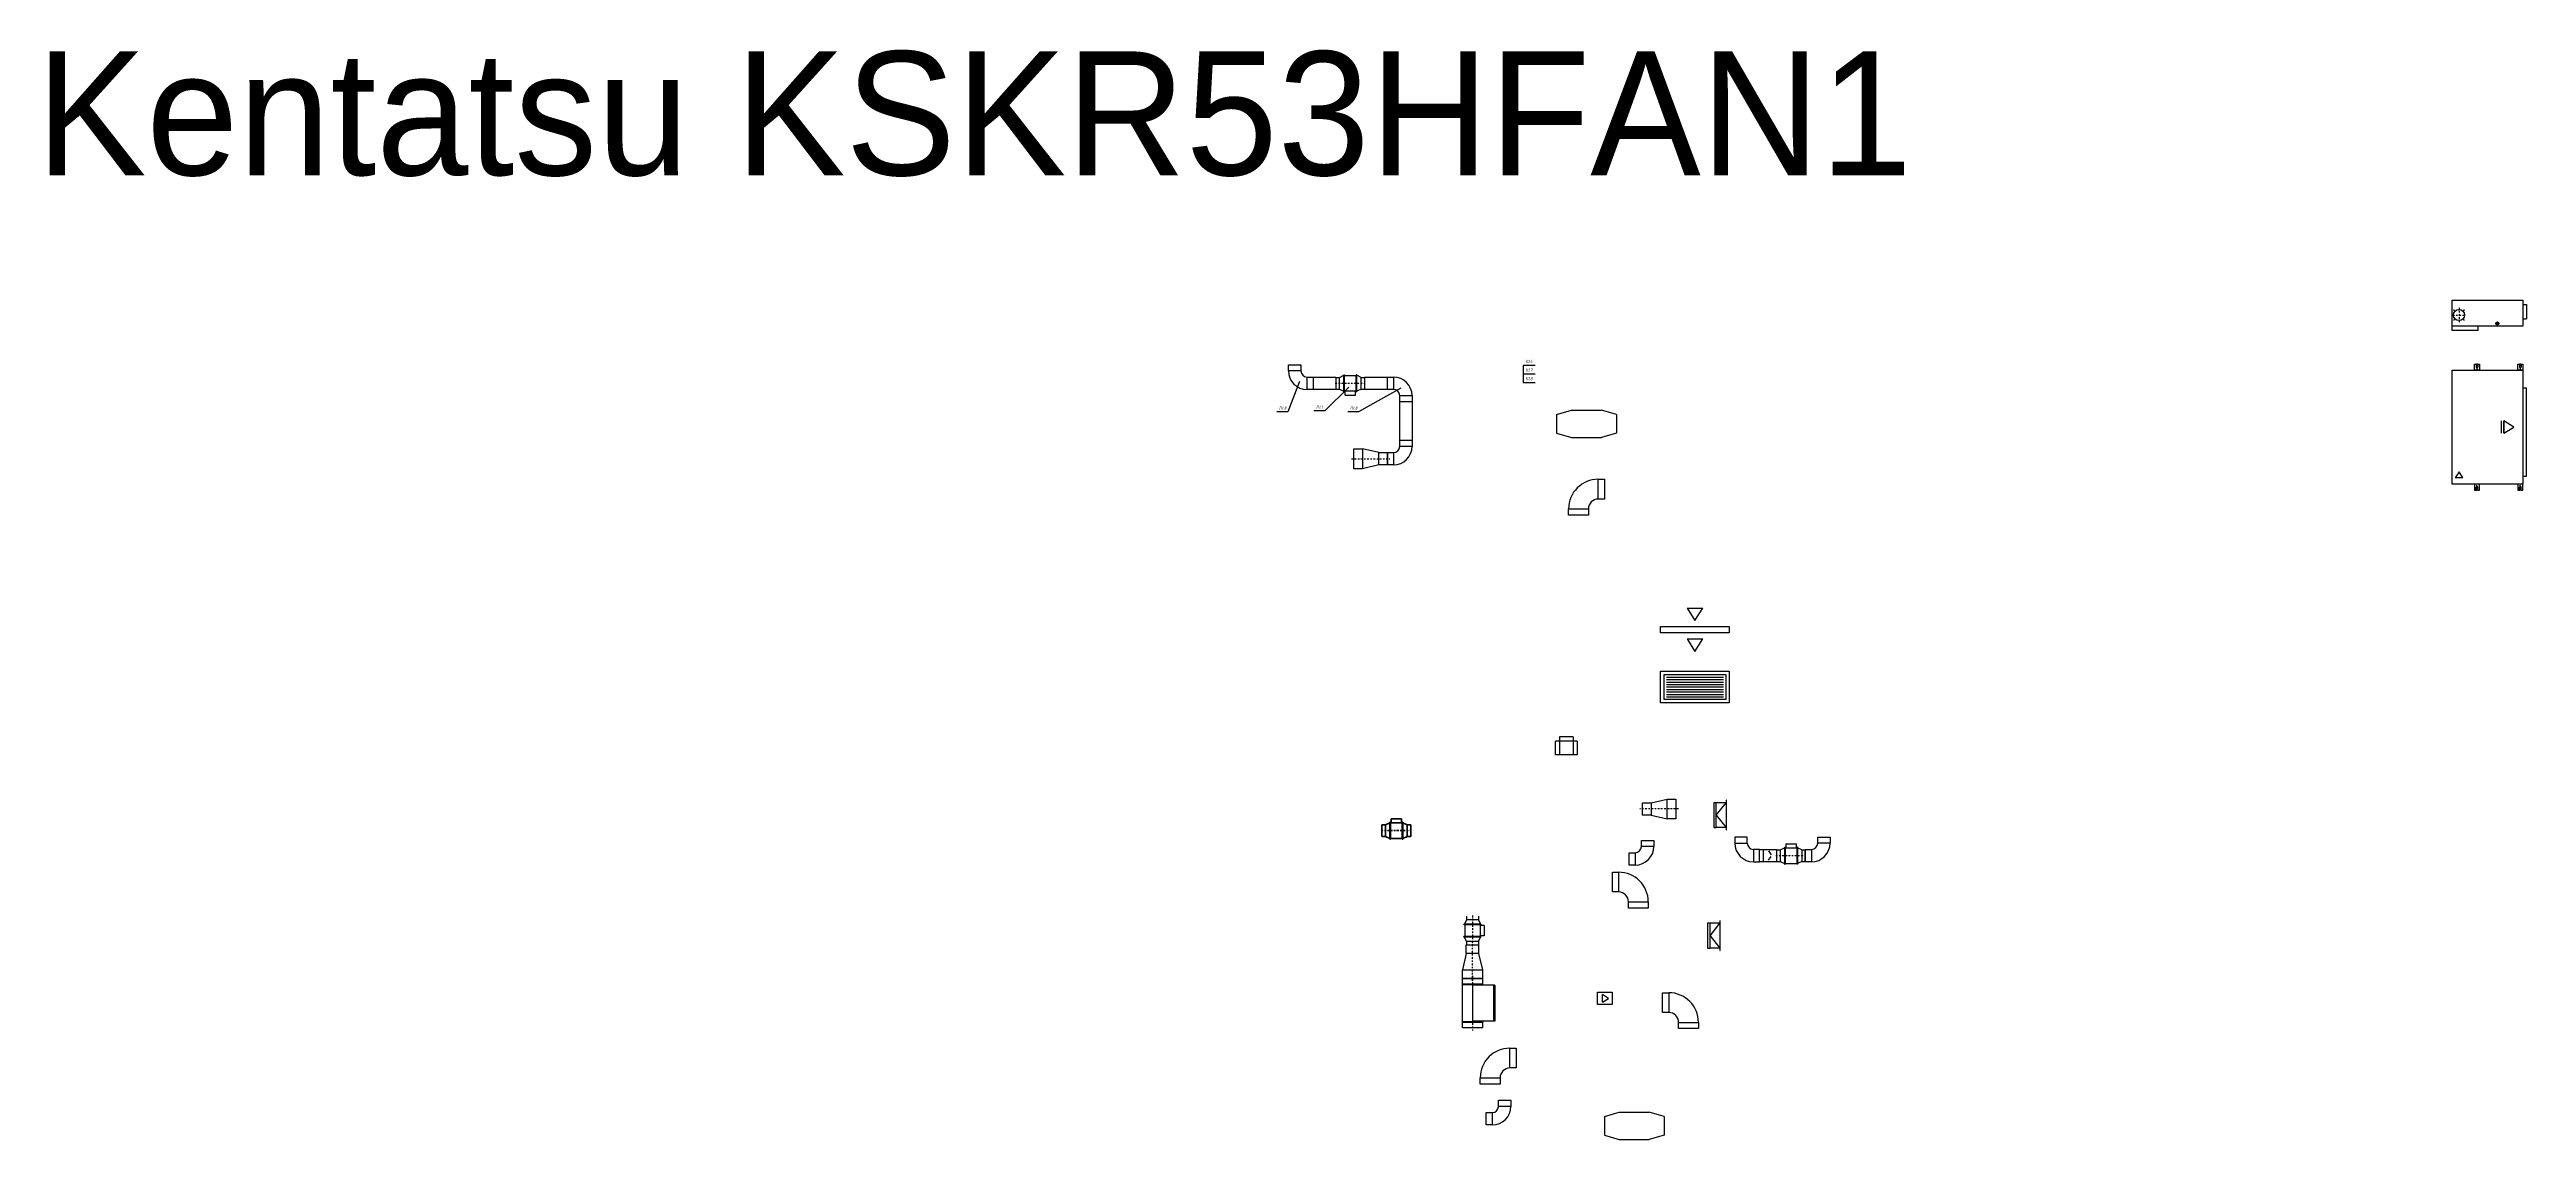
# Model space of a CAD drawing. Header units: millimetres. Extents: x -48331 to 47536, y -69828 to -11916.
# Drawn here: x -20430 to -412, y -24104 to -15301 of the extents above; entities that cross this region are included whole.
import ezdxf

# ---------------------------------------------------------------- set-up
doc = ezdxf.new("R2010")
doc.units = ezdxf.units.MM
doc.linetypes.add('DASHDOT', pattern=[25.4, 12.7, -6.35, 0, -6.35])
doc.layers.add('02 ОВиК', color=7, linetype='Continuous')
doc.layers.add('100 noprint', color=2, linetype='Continuous', plot=False)
doc.styles.get("Standard").update_dxf_attribs({"font": 'Ubuntu-R.ttf'})
doc.styles.add('ГОСТ-ISOCPEUR', font='isocpeui.ttf', dxfattribs={"width": 0.8})

# ---------------------------------------------------------------- blocks, each defined once
blk = doc.blocks.new('вентилятор d100')
at = {"color": 0, "linetype": 'Continuous', "lineweight": -2}
for p, q in [((50, 31), (0, 0)), ((0, 0), (50, -31)), ((50, 31), (50, -31))]:
    blk.add_line(p, q, dxfattribs=at)
at = {"color": 0, "linetype": 'Continuous', "lineweight": -2, "flags": 128}
blk.add_lwpolyline([(90, 50), (90, -50), (-30, -50), (-30, 50)], close=True, dxfattribs=at)
blk = doc.blocks.new('переход d200 на 200х150')
at = {"color": 0}
for p, q in [((100, 100), (20, 100)), ((20, 0), (100, 100)), ((20, 0), (100, -100)), ((100, -100), (20, -100))]:
    blk.add_line(p, q, dxfattribs=at)
for points in [[(0, -100), (20, -100), (20, 100), (0, 100)], [(100, -120), (102, -120), (102, 120), (100, 120)]]:
    blk.add_lwpolyline(points, close=True, dxfattribs=at)
blk = doc.blocks.new('поворот d150 x 90')
at = {"color": 0, "flags": 128}
for points in [[(80, 130), (80, 290), (130, 290), (130, 130)], [(0, 0), (-160, 0), (-160, 50), (0, 50)]]:
    blk.add_lwpolyline(points, close=True, dxfattribs=at)
at = {"color": 0}
for radius in [240, 80]:
    blk.add_arc((80, 50), radius, 90, 180, dxfattribs=at)
blk = doc.blocks.new('АП 500х200')
at = {"color": 0, "lineweight": -2}
for p, q in [((-507, 207), (-47, 207)), ((-507, 187), (-47, 187)), ((-507, 167), (-47, 167)), ((-507, 147), (-47, 147)), ((-507, 127), (-47, 127)), ((-507, 107), (-47, 107)), ((-507, 87), (-47, 87)), ((-507, 67), (-47, 67)), ((-507, 47), (-47, 47))]:
    blk.add_line(p, q, dxfattribs=at)
for points in [[(-554, 0), (-554, 254), (0, 254), (0, 0)], [(-527, 27), (-527, 227), (-27, 227), (-27, 27)]]:
    blk.add_lwpolyline(points, close=True, dxfattribs=at)
blk = doc.blocks.new('АП 500х200 разрез')
at = {"color": 0}
for p, q in [((-339.5, 200), (-214.5, 200)), ((-339.5, 200), (-277, 100)), ((-277, 100), (-214.5, 200)), ((-339.5, -50), (-214.5, -50)), ((-339.5, -50), (-277, -150)), ((-277, -150), (-214.5, -50))]:
    blk.add_line(p, q, dxfattribs=at)
at = {"color": 0, "flags": 128}
blk.add_lwpolyline([(-554, 0), (-554, 50), (0, 50), (0, 0)], close=True, dxfattribs=at)
blk = doc.blocks.new('тройник 110х55')
at = {"layer": '02 ОВиК', "color": 0, "lineweight": -2}
for p, q in [((-87, 0), (-87, 110)), ((87, 110), (-87, 110)), ((87, 0), (-87, 0)), ((55, 144), (-55, 144)), ((-55, 144), (-55, 0)), ((55, 144), (55, 0)), ((87, 110), (87, 0)), ((87, 110), (87, 0))]:
    blk.add_line(p, q, dxfattribs=at)
blk = doc.blocks.new('Решотка приток1')
at = {"color": 0, "linetype": 'Continuous', "lineweight": -2}
for p, q in [((-125, 0), (125, 0)), ((-125, -50), (125, -50)), ((-125, -50), (0, -250)), ((0, -250), (125, -50))]:
    blk.add_line(p, q, dxfattribs=at)
at = {"color": 0}
for p, q in [((-125, 0), (125, 0)), ((-125, -50), (0, -250)), ((125, -50), (-125, -50)), ((0, -250), (125, -50))]:
    blk.add_line(p, q, dxfattribs=at)

msp = doc.modelspace()

# ---------------------------------------------------------------- linework, layer by layer
at = {"color": 1}
for p, q in [((-10217.2, -17946.2), (-10033.8, -17946.2)), ((-10033.8, -17946.2), (-10033.8, -18046.2)), ((-10033.8, -17948.4), (-10005.8, -17948.4)), ((-10005.8, -17948.4), (-9970.6, -17931.8)), ((-10005.8, -18043.9), (-10005.8, -17948.4)), ((-9970.6, -18064.9), (-9970.6, -17927.4)), ((-9970.6, -17927.4), (-9964.5, -17927.4)), ((-9964.5, -18064.9), (-9964.5, -17927.4)), ((-9964.5, -17933.9), (-9871, -17933.9)), ((-9871, -18064.9), (-9871, -17927.4)), ((-9864.9, -17927.4), (-9871, -17927.4)), ((-9864.9, -18064.9), (-9864.9, -17927.4)), ((-9829.8, -17948.4), (-9864.9, -17931.8)), ((-9829.8, -18043.9), (-9829.8, -17948.4)), ((-9829.8, -18043.9), (-9829.8, -17948.4)), ((-9829.8, -17948.4), (-9801.8, -17948.4)), ((-9801.8, -17946.2), (-9801.8, -18046.2)), ((-9801.8, -17946.2), (-9618.3, -17946.2)), ((-10033.8, -18046.2), (-10217.2, -18046.2)), ((-10033.8, -18043.9), (-10005.8, -18043.9)), ((-10005.8, -18043.9), (-9970.6, -18060.5)), ((-9970.6, -18064.9), (-9964.5, -18064.9)), ((-9964.5, -18058.5), (-9871, -18058.5)), ((-9960.3, -18091.2), (-9960.3, -18058.5)), ((-9960.3, -18091.2), (-9875.2, -18091.2)), ((-9875.2, -18091.2), (-9875.2, -18058.5)), ((-9864.9, -18064.9), (-9871, -18064.9)), ((-9829.8, -18043.9), (-9864.9, -18060.5)), ((-9829.8, -18043.9), (-9801.8, -18043.9)), ((-9618.3, -18046.2), (-9801.8, -18046.2)), ((-9518.3, -18456.2), (-9518.3, -18146.2)), ((-9418.3, -18146.2), (-9418.3, -18456.2)), ((-9688.3, -18556.2), (-9818.3, -18526.2)), ((-9688.3, -18656.2), (-9818.3, -18686.2)), ((-8861.8, -22364.2), (-8999.3, -22364.2)), ((-8999.3, -22364.2), (-8999.3, -22370.3)), ((-8861.8, -22370.3), (-8999.3, -22370.3)), ((-8978.3, -22329.1), (-8994.9, -22364.2)), ((-8992.8, -22370.3), (-8992.8, -22463.8)), ((-8978.3, -22301.1), (-8978.3, -22329.1)), ((-8882.8, -22329.1), (-8978.3, -22329.1)), ((-8882.8, -22301.1), (-8882.8, -22329.1)), ((-8882.8, -22329.1), (-8866.2, -22364.2)), ((-8868.2, -22370.3), (-8868.2, -22463.8)), ((-8835.5, -22374.5), (-8868.2, -22374.5)), ((-8861.8, -22364.2), (-8861.8, -22370.3)), ((-8835.5, -22374.5), (-8835.5, -22459.6)), ((-8980.5, -22603.1), (-9010.5, -22733.1)), ((-8861.8, -22463.8), (-8999.3, -22463.8)), ((-8999.3, -22469.9), (-8999.3, -22463.8)), ((-8861.8, -22469.9), (-8999.3, -22469.9)), ((-8978.3, -22505.1), (-8994.9, -22469.9)), ((-8882.8, -22505.1), (-8978.3, -22505.1)), ((-8882.8, -22505.1), (-8978.3, -22505.1)), ((-8978.3, -22505.1), (-8978.3, -22533.1)), ((-8882.8, -22505.1), (-8866.2, -22469.9)), ((-8882.8, -22505.1), (-8882.8, -22533.1)), ((-8880.5, -22603.1), (-8850.5, -22733.1)), ((-8835.5, -22459.6), (-8868.2, -22459.6)), ((-8861.8, -22469.9), (-8861.8, -22463.8)), ((-9010.5, -22803.1), (-8850.5, -22803.1)), ((-9010.5, -23203.1), (-9010.5, -22803.1)), ((-9010.5, -22803.1), (-8850.5, -22803.1)), ((-8850.5, -22803.1), (-8850.5, -22858.1)), ((-9010.5, -22848.1), (-8850.5, -22848.1)), ((-9010.5, -22853.1), (-8850.5, -22853.1)), ((-8750.5, -22858.1), (-8930.5, -22858.1)), ((-8930.5, -22858.1), (-8930.5, -23148.1)), ((-8760.5, -22858.1), (-8760.5, -23148.1)), ((-8750.5, -22858.1), (-8750.5, -23148.1)), ((-8850.5, -23153.1), (-9010.5, -23153.1)), ((-8850.5, -23158.1), (-9010.5, -23158.1)), ((-8850.5, -23203.1), (-9010.5, -23203.1)), ((-8750.5, -23148.1), (-8930.5, -23148.1)), ((-8850.5, -23148.1), (-8850.5, -23203.1)), ((-7864.6, -23918.3), (-7744.1, -23882.8)), ((-7864.6, -23918.3), (-7864.6, -24068.3)), ((-7744.1, -23882.8), (-7501.2, -23882.8)), ((-7380.6, -23918.3), (-7501.2, -23882.8)), ((-7380.6, -23918.3), (-7380.6, -24068.3)), ((-7864.6, -24068.3), (-7744.1, -24103.8)), ((-7744.1, -24103.8), (-7501.2, -24103.8)), ((-7380.6, -24068.3), (-7501.2, -24103.8))]:
    msp.add_line(p, q, dxfattribs=at)
at = {"color": 1, "linetype": 'DASHDOT'}
for p, q in [((-10038.8, -17996.2), (-9796.8, -17996.2)), ((-9908.3, -18606.2), (-9598.3, -18606.2)), ((-8930.5, -22296.1), (-8930.5, -22538.1)), ((-8930.5, -22823.1), (-8930.5, -22513.1)), ((-8930.5, -22783.1), (-8930.5, -23223.1))]:
    msp.add_line(p, q, dxfattribs=at)
for p, q in [((-8424, -17851.5), (-8520.9, -17851.5)), ((-8520.9, -17851.5), (-8520.9, -17991.5)), ((-8424, -17921.5), (-8520.9, -17921.5)), ((-8424, -17991.5), (-8520.9, -17991.5))]:
    msp.add_line(p, q)
at = {"color": 1, "linetype": 'DASHDOT', "lineweight": 40}
msp.add_line((-9666.8, -21609.6), (-9424.8, -21609.6), dxfattribs=at)
at = {"color": 1, "lineweight": 40}
for p, q in [((-9661.8, -21561.9), (-9661.8, -21657.4)), ((-9661.8, -21561.9), (-9633.8, -21561.9)), ((-9633.8, -21561.9), (-9598.6, -21545.3)), ((-9633.8, -21561.9), (-9633.8, -21657.4)), ((-9598.6, -21540.9), (-9598.6, -21678.4)), ((-9598.6, -21540.9), (-9592.5, -21540.9)), ((-9592.5, -21540.9), (-9592.5, -21678.4)), ((-9592.5, -21547.3), (-9499.1, -21547.3)), ((-9588.3, -21514.6), (-9588.3, -21547.3)), ((-9588.3, -21514.6), (-9503.3, -21514.6)), ((-9503.3, -21514.6), (-9503.3, -21547.3)), ((-9499.1, -21540.9), (-9499.1, -21678.4)), ((-9493, -21540.9), (-9499.1, -21540.9)), ((-9493, -21540.9), (-9493, -21678.4)), ((-9457.8, -21561.9), (-9493, -21545.3)), ((-9457.8, -21561.9), (-9457.8, -21657.4)), ((-9457.8, -21561.9), (-9429.8, -21561.9)), ((-9457.8, -21561.9), (-9457.8, -21657.4)), ((-9429.8, -21561.9), (-9429.8, -21657.4)), ((-9661.8, -21657.4), (-9633.8, -21657.4)), ((-9633.8, -21657.4), (-9598.6, -21673.9)), ((-9598.6, -21678.4), (-9592.5, -21678.4)), ((-9592.5, -21671.9), (-9499.1, -21671.9)), ((-9493, -21678.4), (-9499.1, -21678.4)), ((-9457.8, -21657.4), (-9493, -21673.9)), ((-9457.8, -21657.4), (-9429.8, -21657.4))]:
    msp.add_line(p, q, dxfattribs=at)
for points in [[(-10327.7, -17980.8), (-10423.8, -18226.6), (-10512.6, -18226.6)], [(-9929, -18026.5), (-10123.7, -18217.8), (-10212.5, -18217.8)], [(-9508.5, -18034.4), (-9850.1, -18226.6), (-9938.9, -18226.6)]]:
    msp.add_lwpolyline(points)
at = {"color": 1, "flags": 128}
for points in [[(-10317.2, -17846.2), (-10317.2, -17896.2), (-10417.2, -17896.2), (-10417.2, -17846.2)], [(-10267.2, -17946.2), (-10217.2, -17946.2), (-10217.2, -18046.2), (-10267.2, -18046.2)], [(-9568.3, -18046.2), (-9618.3, -18046.2), (-9618.3, -17946.2), (-9568.3, -17946.2)], [(-9518.3, -18146.2), (-9518.3, -18096.2), (-9418.3, -18096.2), (-9418.3, -18146.2)], [(-9818.3, -18526.2), (-9818.3, -18686.2), (-9888.3, -18686.2), (-9888.3, -18526.2)], [(-9618.3, -18556.2), (-9618.3, -18656.2), (-9688.3, -18656.2), (-9688.3, -18556.2)], [(-9618.3, -18556.2), (-9568.3, -18556.2), (-9568.3, -18656.2), (-9618.3, -18656.2)], [(-9518.3, -18506.2), (-9518.3, -18456.2), (-9418.3, -18456.2), (-9418.3, -18506.2)], [(-8980.5, -22533.1), (-8880.5, -22533.1), (-8880.5, -22603.1), (-8980.5, -22603.1)], [(-9010.5, -22733.1), (-8850.5, -22733.1), (-8850.5, -22803.1), (-9010.5, -22803.1)], [(-8627.8, -23526.8), (-8627.8, -23366.8), (-8577.8, -23366.8), (-8577.8, -23526.8)], [(-8707.8, -23656.8), (-8867.8, -23656.8), (-8867.8, -23606.8), (-8707.8, -23606.8)], [(-8720.2, -23836.5), (-8720.2, -23786.5), (-8620.2, -23786.5), (-8620.2, -23836.5)], [(-8820.2, -23886.5), (-8770.2, -23886.5), (-8770.2, -23986.5), (-8820.2, -23986.5)]]:
    msp.add_lwpolyline(points, close=True, dxfattribs=at)
at = {"color": 1}
for centre, radius, start, end in [((-10267.2, -17896.2), 150, 180, 270), ((-10267.2, -17896.2), 50, 180, 270), ((-9568.3, -18096.2), 150, 0, 90), ((-9568.3, -18096.2), 50, 0, 90), ((-9568.3, -18506.2), 50, 270, 0), ((-9568.3, -18506.2), 150, 270, 0), ((-8627.8, -23606.8), 240, 90, 180), ((-8627.8, -23606.8), 80, 90, 180), ((-8770.2, -23836.5), 50, 270, 0), ((-8770.2, -23836.5), 150, 270, 0)]:
    msp.add_arc(centre, radius, start, end, dxfattribs=at)
at = {"layer": '02 ОВиК', "color": 5, "lineweight": -2}
for p, q in [((-1012.5, -17570.4), (-1012.5, -17325.4)), ((-1012.5, -17325.4), (-442.5, -17325.4)), ((-442.5, -17325.4), (-442.5, -17535.4)), ((-442.5, -17360.4), (-412.5, -17360.4)), ((-412.5, -17360.4), (-412.5, -17474.4)), ((-442.5, -17535.4), (-1012.5, -17535.4)), ((-802.5, -17570.4), (-1012.5, -17570.4)), ((-802.5, -17570.4), (-802.5, -17535.4)), ((-442.5, -17474.4), (-412.5, -17474.4)), ((-832.5, -17890.5), (-832.5, -17842.5)), ((-832.5, -17842.5), (-818.5, -17842.5)), ((-792.5, -17890.5), (-832.5, -17890.5)), ((-818.5, -17842.5), (-818.5, -17866.5)), ((-806.5, -17842.5), (-806.5, -17866.5)), ((-806.5, -17842.5), (-792.5, -17842.5)), ((-792.5, -17842.5), (-792.5, -17890.5)), ((-482.5, -17890.5), (-482.5, -17842.5)), ((-482.5, -17842.5), (-468.5, -17842.5)), ((-442.5, -17890.5), (-482.5, -17890.5)), ((-468.5, -17842.5), (-468.5, -17866.5)), ((-456.5, -17842.5), (-456.5, -17866.5)), ((-456.5, -17842.5), (-442.5, -17842.5)), ((-442.5, -17842.5), (-442.5, -17890.5)), ((-442.5, -18032.5), (-412.5, -18032.5)), ((-412.5, -18745.5), (-412.5, -18032.5)), ((-832.5, -18810.5), (-832.5, -18858.5)), ((-792.5, -18810.5), (-832.5, -18810.5)), ((-792.5, -18858.5), (-792.5, -18810.5)), ((-482.5, -18810.5), (-482.5, -18858.5)), ((-442.5, -18810.5), (-482.5, -18810.5)), ((-442.5, -18745.5), (-412.5, -18745.5)), ((-442.5, -18858.5), (-442.5, -18810.5)), ((-832.5, -18858.5), (-818.5, -18858.5)), ((-818.5, -18858.5), (-818.5, -18834.5)), ((-806.5, -18858.5), (-806.5, -18834.5)), ((-806.5, -18858.5), (-792.5, -18858.5)), ((-482.5, -18858.5), (-468.5, -18858.5)), ((-468.5, -18858.5), (-468.5, -18834.5)), ((-456.5, -18858.5), (-456.5, -18834.5)), ((-456.5, -18858.5), (-442.5, -18858.5))]:
    msp.add_line(p, q, dxfattribs=at)
at = {"layer": '02 ОВиК', "color": 5, "linetype": 'DASHDOT', "lineweight": -2}
for p, q in [((-957.5, -17386.8), (-957.5, -17504.1)), ((-1006.7, -17445.4), (-908.2, -17445.4))]:
    msp.add_line(p, q, dxfattribs=at)
at = {"layer": '02 ОВиК', "color": 5, "linetype": 'DASHDOT', "lineweight": -2, "ltscale": 0.5}
for p, q in [((-661.9, -17513.4), (-633, -17513.4)), ((-647.5, -17498.8), (-647.5, -17528.1)), ((-812.5, -17837.3), (-812.5, -17897.4)), ((-462.5, -17837.3), (-462.5, -17897.4)), ((-812.5, -18863.7), (-812.5, -18803.6)), ((-462.5, -18863.7), (-462.5, -18803.6))]:
    msp.add_line(p, q, dxfattribs=at)
at = {"layer": '02 ОВиК', "color": 5}
for p, q in [((-957.5, -18710.4), (-988.7, -18760.4)), ((-926.2, -18760.4), (-988.7, -18760.4)), ((-926.2, -18760.4), (-957.5, -18710.4)), ((-7486.6, -21384.1), (-7356.6, -21354.1)), ((-7486.6, -21484.1), (-7356.6, -21514.1)), ((-6610, -21761.5), (-6579.5, -21761.5)), ((-6537.3, -21773.8), (-6516, -21804.5)), ((-6537.3, -21849.3), (-6516, -21818.6)), ((-6472.5, -21763.8), (-6444.5, -21763.8)), ((-6444.5, -21763.8), (-6409.4, -21747.2)), ((-6444.5, -21763.8), (-6444.5, -21859.3)), ((-6409.4, -21742.8), (-6409.4, -21880.3)), ((-6409.4, -21742.8), (-6403.3, -21742.8)), ((-6403.3, -21742.8), (-6403.3, -21880.3)), ((-6403.3, -21749.2), (-6309.8, -21749.2)), ((-6399.1, -21716.5), (-6399.1, -21749.2)), ((-6399.1, -21716.5), (-6314, -21716.5)), ((-6314, -21716.5), (-6314, -21749.2)), ((-6309.8, -21742.8), (-6309.8, -21880.3)), ((-6303.7, -21742.8), (-6309.8, -21742.8)), ((-6303.7, -21742.8), (-6303.7, -21880.3)), ((-6268.5, -21763.8), (-6303.7, -21747.2)), ((-6268.5, -21763.8), (-6268.5, -21859.3)), ((-6268.5, -21763.8), (-6240.5, -21763.8)), ((-6268.5, -21763.8), (-6268.5, -21859.3)), ((-6240.5, -21763.8), (-6240.5, -21859.3)), ((-6579.5, -21861.5), (-6610, -21861.5)), ((-6472.5, -21859.3), (-6444.5, -21859.3)), ((-6444.5, -21859.3), (-6409.4, -21875.9)), ((-6409.4, -21880.3), (-6403.3, -21880.3)), ((-6403.3, -21873.8), (-6309.8, -21873.8)), ((-6303.7, -21880.3), (-6309.8, -21880.3)), ((-6268.5, -21859.3), (-6303.7, -21875.9)), ((-6268.5, -21859.3), (-6240.5, -21859.3))]:
    msp.add_line(p, q, dxfattribs=at)
at = {"layer": '02 ОВиК', "color": 5, "linetype": 'DASHDOT'}
for p, q in [((-7266.6, -21434.1), (-7576.6, -21434.1)), ((-6477.5, -21811.5), (-6235.5, -21811.5))]:
    msp.add_line(p, q, dxfattribs=at)
at = {"layer": '02 ОВиК', "color": 5, "lineweight": -2}
msp.add_lwpolyline([(-1012.5, -18810.5), (-1012.5, -17890.5), (-442.5, -17890.5), (-442.5, -18810.5)], close=True, dxfattribs=at)
at = {"layer": '02 ОВиК', "color": 5, "flags": 128}
for points in [[(-7556.6, -21484.1), (-7556.6, -21384.1), (-7486.6, -21384.1), (-7486.6, -21484.1)], [(-7356.6, -21514.1), (-7356.6, -21354.1), (-7286.6, -21354.1), (-7286.6, -21514.1)], [(-6579.5, -21861.5), (-6579.5, -21761.5), (-6472.5, -21761.5), (-6472.5, -21861.5)], [(-7799.2, -22105.2), (-7799.2, -21945.2), (-7749.2, -21945.2), (-7749.2, -22105.2)], [(-7669.2, -22185.2), (-7509.2, -22185.2), (-7509.2, -22235.2), (-7669.2, -22235.2)]]:
    msp.add_lwpolyline(points, close=True, dxfattribs=at)
at = {"layer": '02 ОВиК', "color": 5}
for points in [[(-7664.9, -21788), (-7614.9, -21788), (-7614.9, -21888), (-7664.9, -21888)], [(-7564.9, -21738), (-7564.9, -21688), (-7464.9, -21688), (-7464.9, -21738)], [(-6710, -21711.5), (-6710, -21661.5), (-6810, -21661.5), (-6810, -21711.5)], [(-6610, -21761.5), (-6660, -21761.5), (-6660, -21861.5), (-6610, -21861.5)], [(-6240.5, -21761.5), (-6190.5, -21761.5), (-6190.5, -21861.5), (-6240.5, -21861.5)], [(-6140.5, -21711.5), (-6140.5, -21661.5), (-6040.5, -21661.5), (-6040.5, -21711.5)]]:
    msp.add_lwpolyline(points, close=True, dxfattribs=at)
at = {"layer": '02 ОВиК', "color": 5, "lineweight": -2}
for centre, radius in [((-957.5, -17445.4), 45), ((-997.5, -17405.4), 2), ((-917.5, -17405.4), 2), ((-997.5, -17485.4), 2), ((-917.5, -17485.4), 2), ((-647.5, -17513.4), 12.5), ((-647.5, -17513.4), 10)]:
    msp.add_circle(centre, radius, dxfattribs=at)
for centre, start, end in [((-812.5, -17866.5), 180, 0), ((-462.5, -17866.5), 180, 0), ((-812.5, -18834.5), 0, 180), ((-462.5, -18834.5), 0, 180)]:
    msp.add_arc(centre, 6, start, end, dxfattribs=at)
at = {"layer": '02 ОВиК', "color": 5}
for centre, radius, start, end in [((-7614.9, -21738), 50, 270, 0), ((-7614.9, -21738), 150, 270, 0), ((-6660, -21711.5), 150, 180, 270), ((-6660, -21711.5), 50, 180, 270), ((-6190.5, -21711.5), 50, 270, 0), ((-6190.5, -21711.5), 150, 270, 0), ((-7749.2, -22185.2), 240, 0, 90), ((-7749.2, -22185.2), 80, 0, 90)]:
    msp.add_arc(centre, radius, start, end, dxfattribs=at)
at = {"layer": '100 noprint', "lineweight": -2}
for p, q in [((-8250.5, -18249.1), (-8129.9, -18213.6)), ((-8129.9, -18213.6), (-7887, -18213.6)), ((-7766.5, -18249.1), (-7887, -18213.6)), ((-8250.5, -18249.1), (-8250.5, -18399.1)), ((-8250.5, -18399.1), (-8129.9, -18434.6)), ((-7766.5, -18399.1), (-7887, -18434.6)), ((-7766.5, -18249.1), (-7766.5, -18399.1)), ((-8129.9, -18434.6), (-7887, -18434.6))]:
    msp.add_line(p, q, dxfattribs=at)

# ---------------------------------------------------------------- block references
at = {"color": 1}
msp.add_blockref('поворот d150 x 90', (-7993.6, -19061.2), dxfattribs=at)
at = {"color": 6}
for name, p in [('АП 500х200 разрез', (-6855.5, -20011.4)), ('АП 500х200', (-6855.5, -20576.2))]:
    msp.add_blockref(name, p, dxfattribs=at)
at = {"color": 6, "rotation": 180}
msp.add_blockref('вентилятор d100', (-7830.1, -22964.8), dxfattribs=at)
at = {"color": 1, "rotation": 270}
msp.add_blockref('поворот d150 x 90', (-7394.1, -23078.8), dxfattribs=at)
at = {"layer": '02 ОВиК', "color": 5, "linetype": 'Continuous', "lineweight": -2, "xscale": 0.4, "yscale": 0.4, "zscale": 0.4, "rotation": 89.99999999999999}
msp.add_blockref('Решотка приток1', (-615.4, -18350.5), dxfattribs=at)
at = {"layer": '02 ОВиК', "color": 5}
for p in [(-6980, -21483.9), (-7030, -22458.2)]:
    msp.add_blockref('переход d200 на 200х150', p, dxfattribs=at)
at = {"layer": '100 noprint', "lineweight": -2}
msp.add_blockref('тройник 110х55', (-8171.3, -20996.3), dxfattribs=at)

# ---------------------------------------------------------------- texts
at = {"linetype": 'Continuous', "lineweight": 35, "style": 'ГОСТ-ISOCPEUR', "width": 0.8}
for s, p in [('К1.6', (-8500.9, -17831.5)), ('К1.7', (-8500.9, -17901.5)), ('К1.8', (-8500.9, -17971.5)), ('П1.8', (-10493.5, -18209.9)), ('П1.1', (-10193.4, -18201.2)), ('П1.8', (-9919.8, -18209.9))]:
    msp.add_text(s, height=25, dxfattribs=at).set_placement(p)
at = {"layer": '100 noprint'}
msp.add_text('Kentatsu KSKR53HFAN1', height=1000, dxfattribs=at).set_placement((-20539.6, -16315.7))

doc.saveas('drawing.dxf')
